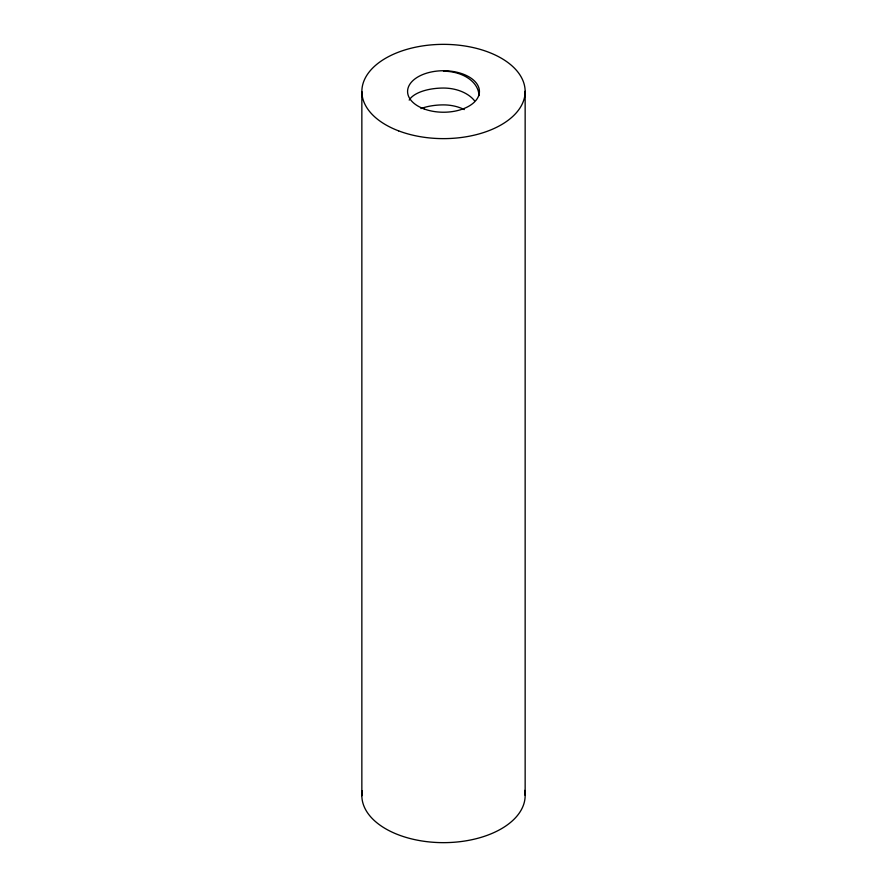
<?xml version="1.0" encoding="UTF-8"?>
<svg xmlns="http://www.w3.org/2000/svg" width="887" height="887" viewBox="0 0 887 887"><rect width="100%" height="100%" fill="white"/><g stroke="black" fill="none" stroke-linecap="round" stroke-linejoin="round"><path stroke-width="1.33" d="M525.148 91.306L525.148 795.329M361.852 91.671L361.852 795.694M524.672 790.395A81.648 47.144 0 0 1 443.822 842.65A81.648 47.144 0 0 1 362.262 790.76M474.523 100.741A35.524 24.503 0 0 0 443.5 88.046A35.524 16.088 0 0 0 409.195 100.12M443.5 71.204A35.524 24.503 0 0 1 478.925 95.707M464.3 109.578A35.524 24.503 0 0 0 443.5 104.888A35.524 16.088 0 0 0 420.948 108.569M398.585 130.855A81.648 47.144 0 0 0 525.004 94.266A81.648 47.144 0 0 0 406.911 49.35A81.648 47.144 0 0 0 398.585 130.855M424.341 109.034A35.923 20.745 0 0 0 479.401 92.292A35.923 20.745 0 0 0 426.758 73.133A35.923 20.745 0 0 0 424.341 109.034"/></g></svg>
